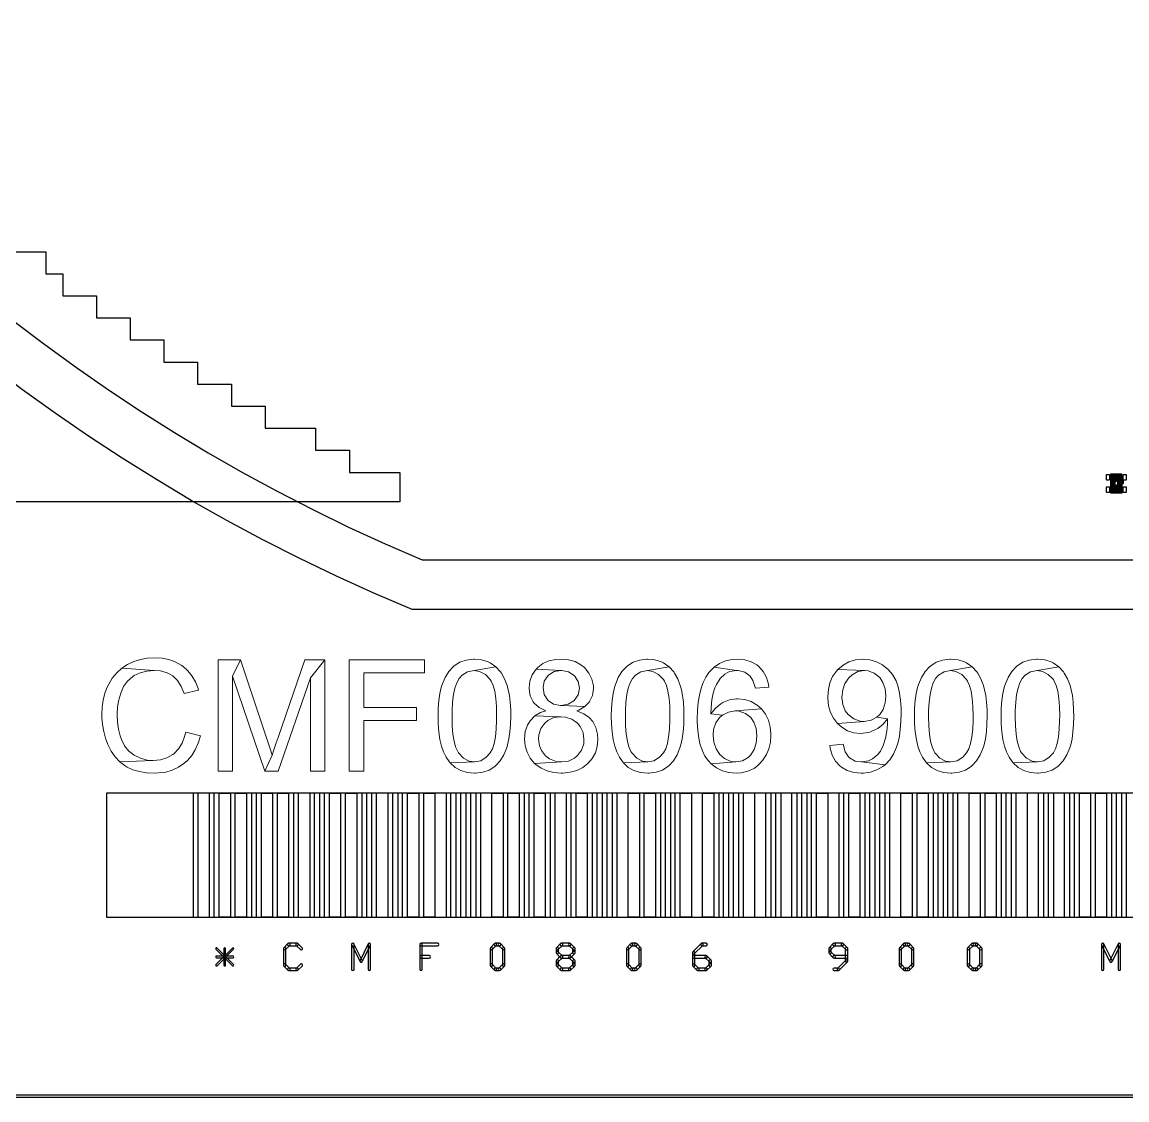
# Model space of a CAD drawing. Header units: millimetres. Extents: x -89 to 89, y -89 to 89.
# Drawn here: x -44.48 to 0.09, y -89.05 to -45.58 of the extents above; entities that cross this region are included whole.
import ezdxf

# ---------------------------------------------------------------- set-up
doc = ezdxf.new("R2010")
doc.units = ezdxf.units.MM
for name, color, linetype in [('A', 4, 'Continuous'), ('AC', 6, 'Continuous'), ('F', 5, 'Continuous'), ('FC', 3, 'Continuous')]:
    doc.layers.add(name, color=color, linetype=linetype)

msp = doc.modelspace()

# ---------------------------------------------------------------- linework, layer by layer
at = {"layer": 'A'}
for points in [[(-0.629, -64.035, 0.414213563), (-0.604, -64.01), (-0.604, -63.86, 0.414213561), (-0.629, -63.835), (-0.731, -63.835, 0.414213563), (-0.756, -63.86), (-0.756, -64.01, 0.414213562), (-0.731, -64.035)], [(-0.051, -64.045, -0.41421357), (-0.041, -64.035), (0.066, -64.035, 0.414213576), (0.076, -64.025), (0.076, -63.845, 0.414213565), (0.066, -63.835), (-0.066, -63.835, 0.414213557), (-0.076, -63.845), (-0.076, -64.01), (-0.076, -64.1675, -0.414213557), (-0.086, -64.1775), (-0.1025, -64.1775, 0.414212016), (-0.1125, -64.1875), (-0.112501, -64.316482), (-0.112501, -64.5385, -0.41421317), (-0.122501, -64.5485), (-0.557499, -64.5485, -0.414213172), (-0.567499, -64.5385), (-0.567499, -64.316481), (-0.5675, -64.0398), (-0.5675, -63.8298, -0.414213558), (-0.5575, -63.8198), (-0.1405, -63.8198, -0.414214228), (-0.1305, -63.8298), (-0.1305, -64.0398), (-0.130501, -64.316432), (-0.130501, -64.5205, -0.41421317), (-0.140501, -64.5305), (-0.539499, -64.5305, -0.414213173), (-0.549499, -64.5205), (-0.549499, -64.316481), (-0.5495, -64.0398), (-0.5495, -63.8478, -0.414213559), (-0.5395, -63.8378), (-0.1585, -63.8378, -0.414214233), (-0.1485, -63.8478), (-0.1485, -64.0398), (-0.148501, -64.316481), (-0.148501, -64.5025, -0.41421318), (-0.158501, -64.5125), (-0.521499, -64.5125, -0.41421317), (-0.531499, -64.5025), (-0.531499, -64.316384), (-0.5315, -64.0398), (-0.5315, -63.8658, -0.414213562), (-0.5215, -63.8558), (-0.1765, -63.8558, -0.414214224), (-0.1665, -63.8658), (-0.1665, -64.0398), (-0.1665, -64.316335), (-0.166501, -64.4845, -0.414213178), (-0.176501, -64.4945), (-0.503499, -64.4945, -0.414213184), (-0.513499, -64.4845), (-0.5135, -64.316334), (-0.5135, -64.0398), (-0.5135, -63.8838, -0.414213555), (-0.5035, -63.8738), (-0.1945, -63.8738, -0.414214232), (-0.1845, -63.8838), (-0.1845, -64.0398), (-0.1845, -64.316282), (-0.184501, -64.4665, -0.414213177), (-0.194501, -64.4765), (-0.485499, -64.4765, -0.414213175), (-0.495499, -64.4665), (-0.4955, -64.31628), (-0.4955, -64.0398), (-0.4955, -63.9018, -0.414213558), (-0.4855, -63.8918), (-0.2125, -63.8918, -0.414214232), (-0.2025, -63.9018), (-0.2025, -64.0398), (-0.2025, -64.316239), (-0.2025, -64.4485, -0.414213168), (-0.2125, -64.4585), (-0.4675, -64.4585, -0.414213175), (-0.4775, -64.4485), (-0.4775, -64.316239), (-0.4775, -64.0398), (-0.4775, -63.9198, -0.414213571), (-0.4675, -63.9098), (-0.2305, -63.9098, -0.41421422), (-0.2205, -63.9198), (-0.2205, -64.0398), (-0.2205, -64.31619), (-0.2205, -64.4305, -0.414213178), (-0.2305, -64.4405), (-0.4495, -64.4405, -0.414213177), (-0.4595, -64.4305), (-0.4595, -64.31619), (-0.4595, -64.0398), (-0.4595, -63.9378, -0.414213565), (-0.4495, -63.9278), (-0.2485, -63.9278, -0.414214225), (-0.2385, -63.9378), (-0.2385, -64.039799), (-0.2385, -64.4125, -0.414213305), (-0.2485, -64.4225), (-0.4315, -64.4225, -0.414213166), (-0.4415, -64.4125), (-0.4415, -64.316142), (-0.4415, -64.0398), (-0.4415, -63.9558, -0.414213554), (-0.4315, -63.9458), (-0.2665, -63.9458, -0.414214237), (-0.2565, -63.9558), (-0.2565, -64.039799), (-0.2565, -64.3945, -0.414213373), (-0.2665, -64.4045), (-0.4135, -64.4045, -0.414213178), (-0.4235, -64.3945), (-0.4235, -64.316093), (-0.4235, -64.0398), (-0.4235, -63.9738, -0.414213567), (-0.4135, -63.9638), (-0.2845, -63.9638, -0.414214229), (-0.2745, -63.9738), (-0.2745, -64.039799), (-0.2745, -64.3765, -0.414213439), (-0.2845, -64.3865), (-0.3955, -64.3865, -0.414213164), (-0.4055, -64.3765), (-0.4055, -64.316045), (-0.4055, -64.0398), (-0.4055, -63.9918, -0.414213556), (-0.3955, -63.9818), (-0.3025, -63.9818, -0.414214242), (-0.2925, -63.9918), (-0.2925, -64.039799), (-0.2925, -64.3585, -0.414213497), (-0.3025, -64.3685), (-0.3775, -64.3685, -0.41421318), (-0.3875, -64.3585), (-0.3875, -64.315996), (-0.3875, -64.0548, -0.414213569), (-0.3825, -64.0498, -0.414213559), (-0.3725, -64.0598), (-0.3725, -64.0848, 0.414213565), (-0.3625, -64.0948), (-0.3275, -64.0948, 0.414213565), (-0.3075, -64.0748), (-0.3075, -64.0398, 0.414213563), (-0.3175, -64.0298), (-0.350502, -64.0298), (-0.3905, -64.0298, 0.414213565), (-0.4005, -64.0398), (-0.4005, -64.316), (-0.4005, -64.3715, 0.41421317), (-0.3905, -64.3815), (-0.2895, -64.3815, 0.414213488), (-0.2795, -64.3715), (-0.2795, -64.039799), (-0.2795, -63.9788, 0.414214241), (-0.2895, -63.9688), (-0.4085, -63.9688, 0.414213555), (-0.4185, -63.9788), (-0.4185, -64.0398), (-0.4185, -64.31608), (-0.4185, -64.3895, 0.414213173), (-0.4085, -64.3995), (-0.2715, -64.3995, 0.414213387), (-0.2615, -64.3895), (-0.2615, -64.039799), (-0.2615, -63.9608, 0.414214232), (-0.2715, -63.9508), (-0.4265, -63.9508, 0.414213566), (-0.4365, -63.9608), (-0.4365, -64.0398), (-0.4365, -64.316128), (-0.4365, -64.4075, 0.414213174), (-0.4265, -64.4175), (-0.2535, -64.4175, 0.414213325), (-0.2435, -64.4075), (-0.2435, -64.039799), (-0.2435, -63.9428, 0.414214233), (-0.2535, -63.9328), (-0.4445, -63.9328, 0.414213559), (-0.4545, -63.9428), (-0.4545, -64.0398), (-0.4545, -64.316177), (-0.4545, -64.4255, 0.414213163), (-0.4445, -64.4355), (-0.2355, -64.4355, 0.414213178), (-0.2255, -64.4255), (-0.2255, -64.316177), (-0.2255, -64.0398), (-0.2255, -63.9248, 0.414214231), (-0.2355, -63.9148), (-0.4625, -63.9148, 0.414213569), (-0.4725, -63.9248), (-0.4725, -64.0398), (-0.4725, -64.316225), (-0.4725, -64.4435, 0.414213161), (-0.4625, -64.4535), (-0.2175, -64.4535, 0.414213174), (-0.2075, -64.4435), (-0.2075, -64.316225), (-0.2075, -64.0398), (-0.2075, -63.9068, 0.414214228), (-0.2175, -63.8968), (-0.4805, -63.8968, 0.414213558), (-0.4905, -63.9068), (-0.4905, -64.0398), (-0.4905, -64.316274), (-0.490499, -64.4615, 0.414213183), (-0.480499, -64.4715), (-0.199501, -64.4715, 0.414213181), (-0.189501, -64.4615), (-0.1895, -64.316274), (-0.1895, -64.0398), (-0.1895, -63.8888, 0.414214234), (-0.1995, -63.8788), (-0.4985, -63.8788, 0.414213558), (-0.5085, -63.8888), (-0.5085, -64.0398), (-0.5085, -64.31632), (-0.508499, -64.4795, 0.414213172), (-0.498499, -64.4895), (-0.181501, -64.4895, 0.414213173), (-0.171501, -64.4795), (-0.1715, -64.316321), (-0.1715, -64.0398), (-0.1715, -63.8708, 0.414214238), (-0.1815, -63.8608), (-0.5165, -63.8608, 0.414213551), (-0.5265, -63.8708), (-0.5265, -64.0398), (-0.5265, -64.31637), (-0.526499, -64.4975, 0.41421317), (-0.516499, -64.5075), (-0.163501, -64.5075, 0.414213178), (-0.153501, -64.4975), (-0.153501, -64.31637), (-0.1535, -64.0398), (-0.1535, -63.8528, 0.414214233), (-0.1635, -63.8428), (-0.5345, -63.8428, 0.41421356), (-0.5445, -63.8528), (-0.5445, -64.0398), (-0.544499, -64.316481), (-0.544499, -64.5155, 0.414213168), (-0.534499, -64.5255), (-0.145501, -64.5255, 0.414213168), (-0.135501, -64.5155), (-0.135501, -64.316481), (-0.1355, -64.0398), (-0.1355, -63.8348, 0.414214223), (-0.1455, -63.8248), (-0.5525, -63.8248, 0.414213555), (-0.5625, -63.8348), (-0.5625, -64.0398), (-0.562499, -64.316468), (-0.562499, -64.5335, 0.414213169), (-0.552499, -64.5435), (-0.127501, -64.5435, 0.414213173), (-0.117501, -64.5335), (-0.117501, -64.316468), (-0.1175, -64.0398), (-0.117499, -63.8168, 0.41421424), (-0.127499, -63.8068), (-0.5705, -63.8068, 0.414213564), (-0.5805, -63.8168), (-0.5805, -64.0398), (-0.580499, -64.5515, 0.414213174), (-0.570499, -64.5615), (-0.109501, -64.5615, 0.414213046), (-0.099501, -64.5515), (-0.0995, -64.2025, -0.414213052), (-0.0895, -64.1925), (-0.087525, -64.1925), (-0.061, -64.1925, 0.41421357), (-0.051, -64.1825)], [(0.076, -63.86, 0.414213562), (0.051, -63.835), (-0.051, -63.835, 0.414213562), (-0.076, -63.86), (-0.076, -64.01, 0.414213562), (-0.051, -64.035), (0.051, -64.035, 0.414213562), (0.076, -64.01)], [(-0.629, -64.535, 0.414213563), (-0.604, -64.51), (-0.604, -64.36, 0.414213562), (-0.629, -64.335), (-0.731, -64.335, 0.414213562), (-0.756, -64.36), (-0.756, -64.51, 0.414213561), (-0.731, -64.535)], [(-0.3275, -64.326, 0.414213562), (-0.3075, -64.306), (-0.3075, -64.281, 0.414213563), (-0.3275, -64.261), (-0.3525, -64.261, 0.41421356), (-0.3725, -64.281), (-0.3725, -64.306, 0.414213565), (-0.3525, -64.326)], [(0.051, -64.335), (-0.051, -64.335, 0.414213563), (-0.076, -64.36), (-0.076, -64.51, 0.414213563), (-0.051, -64.535), (0.051, -64.535, 0.414213562), (0.076, -64.51), (0.076, -64.36, 0.414213562)], [(-0.051, -64.535), (0.051, -64.535, 0.414213562), (0.076, -64.51), (0.076, -64.36, 0.414213562), (0.051, -64.335), (-0.051, -64.335, 0.414213563), (-0.076, -64.36), (-0.076, -64.51, 0.414213564)]]:
    msp.add_lwpolyline(points, format="xyb", close=True, dxfattribs=at)
at = {"layer": 'AC'}
msp.add_lwpolyline([(-44.88, -54.84), (-43.52, -54.84), (-43.52, -55.73), (-42.84, -55.73), (-42.84, -56.62), (-41.48, -56.62), (-41.48, -57.51), (-40.12, -57.51), (-40.12, -58.4), (-38.76, -58.4), (-38.76, -59.29), (-37.4, -59.29), (-37.4, -60.18), (-36.04, -60.18), (-36.04, -61.07), (-34.68, -61.07), (-34.68, -61.96), (-32.64, -61.96), (-32.64, -62.85), (-31.28, -62.85), (-31.28, -63.74), (-29.24, -63.74), (-29.24, -64.93), (-71.02, -64.93)], dxfattribs=at)
at = {"layer": 'F'}
for points in [[(0, 75, -0.820384483), (28.75, -69.270755, -0.820384483), (28.75, -69.270755), (-28.75, -69.270755, -0.820384483), (0, 75), (0, 73, 0.818118267), (-28.348642, -67.270755, 0.818118267), (-28.348642, -67.270755), (28.348642, -67.270755, 0.818118267), (0, 73, 0.818118267), (0, 73)], [(-33.92429, -82.912464, 1), (-33.853604, -82.983199), (-33.686889, -82.8166, 1), (-33.757576, -82.745865)], [(-33.722233, -82.731232, 1), (-33.722233, -82.831232), (-33.388747, -82.831232, 1), (-33.388747, -82.731232)], [(-33.353404, -82.745865, 1), (-33.42409, -82.8166), (-33.257376, -82.983199, 1), (-33.186689, -82.912464)], [(-31.188947, -83.780715, 1), (-31.088947, -83.780715), (-31.088947, -82.781232, 1), (-31.188947, -82.781232)], [(-31.094234, -82.758855, 1), (-31.18366, -82.80361), (-30.850174, -83.469951, 1), (-30.760748, -83.425196)], [(-30.850175, -83.425199, 1), (-30.760747, -83.469948), (-30.427318, -82.803607, 1), (-30.516747, -82.758858)], [(-30.422033, -82.781232, 1), (-30.522033, -82.781232), (-30.522033, -83.780715, 1), (-30.422033, -83.780715)], [(-28.438947, -83.780715, 1), (-28.338947, -83.780715), (-28.338947, -82.781232, 1), (-28.438947, -82.781232)], [(-28.388947, -82.731232, 1), (-28.388947, -82.831232), (-27.722033, -82.831232, 1), (-27.722033, -82.731232)], [(-25.590951, -82.912546, 1), (-25.520268, -82.983284), (-25.353525, -82.81667, 1), (-25.424208, -82.745932)], [(-25.388867, -82.731301, 1), (-25.388867, -82.831301), (-25.222167, -82.831301, 1), (-25.222167, -82.731301)], [(-25.186825, -82.745932, 1), (-25.257508, -82.81667), (-25.090765, -82.983284, 1), (-25.020082, -82.912546)], [(-22.686889, -82.8166, 1), (-22.757576, -82.745865), (-22.92429, -82.912464, 1), (-22.853604, -82.983199)], [(-22.388747, -82.831232, 1), (-22.388747, -82.731232), (-22.722233, -82.731232, 1), (-22.722233, -82.831232)], [(-22.257376, -82.983199, 1), (-22.186689, -82.912464), (-22.353404, -82.745865, 1), (-22.42409, -82.8166)], [(-20.090951, -82.912546, 1), (-20.020268, -82.983284), (-19.853525, -82.81667, 1), (-19.924208, -82.745932)], [(-19.888867, -82.731301, 1), (-19.888867, -82.831301), (-19.722167, -82.831301, 1), (-19.722167, -82.731301)], [(-19.686825, -82.745932, 1), (-19.757508, -82.81667), (-19.590765, -82.983284, 1), (-19.520082, -82.912546)], [(-17.424284, -83.079001, 1), (-17.35361, -83.149748), (-17.020124, -82.816606, 1), (-17.090798, -82.745859)], [(-17.055461, -82.731232, 1), (-17.055461, -82.831232), (-16.888747, -82.831232, 1), (-16.888747, -82.731232)], [(-11.686889, -82.8166, 1), (-11.757576, -82.745865), (-11.92429, -82.912464, 1), (-11.853604, -82.983199)], [(-11.388747, -82.831232, 1), (-11.388747, -82.731232), (-11.722233, -82.731232, 1), (-11.722233, -82.831232)], [(-11.257376, -82.983199, 1), (-11.186689, -82.912464), (-11.353404, -82.745865, 1), (-11.42409, -82.8166)], [(-9.090951, -82.912546, 1), (-9.020268, -82.983284), (-8.853525, -82.81667, 1), (-8.924208, -82.745932)], [(-8.888867, -82.731301, 1), (-8.888867, -82.831301), (-8.722167, -82.831301, 1), (-8.722167, -82.731301)], [(-8.686825, -82.745932, 1), (-8.757508, -82.81667), (-8.590765, -82.983284, 1), (-8.520082, -82.912546)], [(-6.340951, -82.912546, 1), (-6.270268, -82.983284), (-6.103525, -82.81667, 1), (-6.174208, -82.745932)], [(-6.138867, -82.731301, 1), (-6.138867, -82.831301), (-5.972167, -82.831301, 1), (-5.972167, -82.731301)], [(-5.936825, -82.745932, 1), (-6.007508, -82.81667), (-5.840765, -82.983284, 1), (-5.770082, -82.912546)], [(-0.938947, -83.780715, 1), (-0.838947, -83.780715), (-0.838947, -82.781232, 1), (-0.938947, -82.781232)], [(-0.844232, -82.758858, 1), (-0.933661, -82.803607), (-0.600233, -83.469948, 1), (-0.510804, -83.425199)], [(-0.600231, -83.425196, 1), (-0.510805, -83.469951), (-0.17732, -82.80361, 1), (-0.266746, -82.758855)], [(-0.172033, -82.781232, 1), (-0.272033, -82.781232), (-0.272033, -83.780715, 1), (-0.172033, -83.780715)], [(-36.615388, -82.924251, 1), (-36.662506, -82.971413), (-35.995592, -83.637697, 1), (-35.948474, -83.590534)], [(-35.948474, -82.971413, 1), (-35.995592, -82.924251), (-36.662506, -83.590534, 1), (-36.615388, -83.637697)], [(-35.972033, -83.314307, 1), (-35.972033, -83.24764), (-36.638947, -83.24764, 1), (-36.638947, -83.314307)], [(-36.338794, -83.614115, 1), (-36.272128, -83.614115), (-36.272128, -82.947832, 1), (-36.338794, -82.947832)], [(-33.938947, -83.614115, 1), (-33.838947, -83.614115), (-33.838947, -82.947832, 1), (-33.938947, -82.947832)], [(-28.388947, -83.230974, 1), (-28.388947, -83.330974), (-28.055461, -83.330974, 1), (-28.055461, -83.230974)], [(-25.605609, -83.614198, 1), (-25.505609, -83.614198), (-25.505609, -82.947915, 1), (-25.605609, -82.947915)], [(-25.005424, -82.947915, 1), (-25.105424, -82.947915), (-25.105424, -83.614198, 1), (-25.005424, -83.614198)], [(-22.838947, -82.947832, 1), (-22.938947, -82.947832), (-22.938947, -83.114374, 1), (-22.838947, -83.114374)], [(-22.853604, -83.079007, 1), (-22.92429, -83.149742), (-22.757576, -83.316341, 1), (-22.686889, -83.245606)], [(-22.92429, -83.412206, 1), (-22.853604, -83.482941), (-22.686889, -83.316341, 1), (-22.757576, -83.245606)], [(-22.722233, -83.230974, 1), (-22.722233, -83.330974), (-22.388747, -83.330974, 1), (-22.388747, -83.230974)], [(-22.42409, -83.245606, 1), (-22.353404, -83.316341), (-22.186689, -83.149742, 1), (-22.257376, -83.079007)], [(-22.353404, -83.245606, 1), (-22.42409, -83.316341), (-22.257376, -83.482941, 1), (-22.186689, -83.412206)], [(-22.272033, -83.114374, 1), (-22.172033, -83.114374), (-22.172033, -82.947832, 1), (-22.272033, -82.947832)], [(-20.105609, -83.614198, 1), (-20.005609, -83.614198), (-20.005609, -82.947915, 1), (-20.105609, -82.947915)], [(-19.505424, -82.947915, 1), (-19.605424, -82.947915), (-19.605424, -83.614198, 1), (-19.505424, -83.614198)], [(-17.438947, -83.614115, 1), (-17.338947, -83.614115), (-17.338947, -83.114374, 1), (-17.438947, -83.114374)], [(-17.388947, -83.230974, 1), (-17.388947, -83.330974), (-16.888747, -83.330974, 1), (-16.888747, -83.230974)], [(-16.853404, -83.245606, 1), (-16.92409, -83.316341), (-16.757376, -83.482941, 1), (-16.686689, -83.412206)], [(-11.838947, -82.947832, 1), (-11.938947, -82.947832), (-11.938947, -83.114374, 1), (-11.838947, -83.114374)], [(-11.853604, -83.079007, 1), (-11.92429, -83.149742), (-11.757576, -83.316341, 1), (-11.686889, -83.245606)], [(-11.722233, -83.230974, 1), (-11.722233, -83.330974), (-11.222033, -83.330974, 1), (-11.222033, -83.230974)], [(-11.272033, -83.447573, 1), (-11.172033, -83.447573), (-11.172033, -82.947832, 1), (-11.272033, -82.947832)], [(-9.105609, -83.614198, 1), (-9.005609, -83.614198), (-9.005609, -82.947915, 1), (-9.105609, -82.947915)], [(-8.505424, -82.947915, 1), (-8.605424, -82.947915), (-8.605424, -83.614198, 1), (-8.505424, -83.614198)], [(-6.355609, -83.614198, 1), (-6.255609, -83.614198), (-6.255609, -82.947915, 1), (-6.355609, -82.947915)], [(-5.755424, -82.947915, 1), (-5.855424, -82.947915), (-5.855424, -83.614198, 1), (-5.755424, -83.614198)], [(-33.757576, -83.816083, 1), (-33.686889, -83.745348), (-33.853604, -83.578748, 1), (-33.92429, -83.649483)], [(-33.388747, -83.830715, 1), (-33.388747, -83.730715), (-33.722233, -83.730715, 1), (-33.722233, -83.830715)], [(-33.186689, -83.649483, 1), (-33.257376, -83.578748), (-33.42409, -83.745348, 1), (-33.353404, -83.816083)], [(-25.424208, -83.816181, 1), (-25.353525, -83.745443), (-25.520268, -83.578829, 1), (-25.590951, -83.649567)], [(-25.222167, -83.830812, 1), (-25.222167, -83.730812), (-25.388867, -83.730812, 1), (-25.388867, -83.830812)], [(-25.020082, -83.649567, 1), (-25.090765, -83.578829), (-25.257508, -83.745443, 1), (-25.186825, -83.816181)], [(-22.938947, -83.614115, 1), (-22.838947, -83.614115), (-22.838947, -83.447573, 1), (-22.938947, -83.447573)], [(-22.757576, -83.816083, 1), (-22.686889, -83.745348), (-22.853604, -83.578748, 1), (-22.92429, -83.649483)], [(-22.388747, -83.830715, 1), (-22.388747, -83.730715), (-22.722233, -83.730715, 1), (-22.722233, -83.830715)], [(-22.186689, -83.649483, 1), (-22.257376, -83.578748), (-22.42409, -83.745348, 1), (-22.353404, -83.816083)], [(-22.172033, -83.447573, 1), (-22.272033, -83.447573), (-22.272033, -83.614115, 1), (-22.172033, -83.614115)], [(-19.924208, -83.816181, 1), (-19.853525, -83.745443), (-20.020268, -83.578829, 1), (-20.090951, -83.649567)], [(-19.722167, -83.830812, 1), (-19.722167, -83.730812), (-19.888867, -83.730812, 1), (-19.888867, -83.830812)], [(-19.520082, -83.649567, 1), (-19.590765, -83.578829), (-19.757508, -83.745443, 1), (-19.686825, -83.816181)], [(-17.257576, -83.816083, 1), (-17.186889, -83.745348), (-17.353604, -83.578748, 1), (-17.42429, -83.649483)], [(-16.888747, -83.830715, 1), (-16.888747, -83.730715), (-17.222233, -83.730715, 1), (-17.222233, -83.830715)], [(-16.686689, -83.649483, 1), (-16.757376, -83.578748), (-16.92409, -83.745348, 1), (-16.853404, -83.816083)], [(-16.672033, -83.447573, 1), (-16.772033, -83.447573), (-16.772033, -83.614115, 1), (-16.672033, -83.614115)], [(-11.722233, -83.730715, 1), (-11.722233, -83.830715), (-11.555461, -83.830715, 1), (-11.555461, -83.730715)], [(-11.590801, -83.745345, 1), (-11.520121, -83.816086), (-11.186692, -83.482944, 1), (-11.257373, -83.412203)], [(-8.924208, -83.816181, 1), (-8.853525, -83.745443), (-9.020268, -83.578829, 1), (-9.090951, -83.649567)], [(-8.722167, -83.830812, 1), (-8.722167, -83.730812), (-8.888867, -83.730812, 1), (-8.888867, -83.830812)], [(-8.520082, -83.649567, 1), (-8.590765, -83.578829), (-8.757508, -83.745443, 1), (-8.686825, -83.816181)], [(-6.174208, -83.816181, 1), (-6.103525, -83.745443), (-6.270268, -83.578829, 1), (-6.340951, -83.649567)], [(-5.972167, -83.830812, 1), (-5.972167, -83.730812), (-6.138867, -83.730812, 1), (-6.138867, -83.830812)], [(-5.770082, -83.649567, 1), (-5.840765, -83.578829), (-6.007508, -83.745443, 1), (-5.936825, -83.816181)]]:
    msp.add_lwpolyline(points, format="xyb", close=True, dxfattribs=at)
at = {"layer": 'F', "lineweight": 0}
for points in [[(-39.134776, -71.217096), (-39.144924, -71.217096), (-39.432441, -71.234008), (-39.709811, -71.284747), (-39.97365, -71.369311), (-40.223959, -71.4877), (-40.457355, -71.639915), (-39.148307, -71.727861), (-38.894615, -71.744774), (-38.627393, -71.822573), (-38.400762, -71.95111), (-38.387232, -71.961257), (-38.207957, -72.140533), (-38.062507, -72.373929), (-37.9475, -72.664829), (-37.358936, -72.529526), (-37.379231, -72.461875), (-37.487473, -72.191271), (-37.62954, -71.947727), (-37.798668, -71.738009), (-38.001621, -71.562116), (-38.069272, -71.511378), (-38.302668, -71.382841), (-38.55636, -71.291512), (-38.833729, -71.234008)], [(-35.671042, -71.294894), (-36.567418, -71.294894), (-36.567418, -75.79369), (-35.995767, -75.79369), (-35.995767, -71.96464)], [(-35.671042, -71.294894), (-35.995767, -71.96464), (-34.693484, -75.79369), (-34.392437, -75.147623), (-34.422879, -75.056294), (-34.500678, -74.805985), (-34.60892, -74.48126)], [(-32.274958, -71.294894), (-33.076623, -71.294894), (-34.155658, -74.427139), (-34.230074, -74.650387), (-34.324785, -74.931139), (-34.392437, -75.147623), (-34.693484, -75.79369), (-34.155658, -75.79369), (-32.849992, -72.028908)], [(-32.274958, -71.294894), (-32.849992, -72.028908), (-32.849992, -75.79369), (-32.274958, -75.79369)], [(-28.249719, -71.294894), (-31.28387, -71.294894), (-31.28387, -75.79369), (-30.691923, -75.79369), (-30.691923, -73.750628), (-28.577827, -73.750628), (-28.577827, -73.219567), (-30.691923, -73.219567), (-30.691923, -71.825955), (-28.249719, -71.825955)], [(-26.2371, -71.274599), (-26.274308, -71.274599), (-26.56859, -71.308425), (-26.825665, -71.396371), (-27.048913, -71.538438), (-27.092886, -71.579029), (-27.272162, -71.771834), (-27.420994, -72.008613), (-27.536001, -72.289365), (-27.576591, -72.421285), (-27.630712, -72.664829), (-27.671303, -72.938815), (-27.694981, -73.243245), (-27.701746, -73.574735), (-27.694981, -73.879165), (-27.66792, -74.210655), (-27.623947, -74.50832), (-27.563061, -74.778924), (-27.478497, -75.015703), (-27.377021, -75.225421), (-27.258631, -75.404697), (-27.214658, -75.455435), (-26.2371, -75.418227), (-26.443436, -75.387784), (-26.67345, -75.266012), (-26.87302, -75.049529), (-26.910228, -74.992025), (-26.99141, -74.809367), (-27.052296, -74.575971), (-27.099651, -74.295219), (-27.126712, -73.960346), (-27.133477, -73.574735), (-27.130094, -73.351487), (-27.113182, -73.003084), (-27.072591, -72.698654), (-27.01847, -72.438197), (-26.940671, -72.225097), (-26.849342, -72.055969), (-26.734336, -71.920667), (-26.511087, -71.7786), (-26.240483, -71.731244), (-25.374549, -71.579029), (-25.60118, -71.420049), (-25.682361, -71.382841), (-25.942818, -71.301659)], [(-22.73954, -71.274599), (-22.949258, -71.288129), (-23.226628, -71.345633), (-23.470172, -71.453874), (-23.67989, -71.609472), (-23.747541, -71.680505), (-22.736157, -71.731244), (-22.709097, -71.731244), (-22.43511, -71.785365), (-22.211862, -71.934197), (-22.201714, -71.944345), (-22.052882, -72.174358), (-22.002143, -72.448345), (-22.049499, -72.712184), (-22.205097, -72.938815), (-22.222009, -72.955728), (-22.44864, -73.094413), (-22.729392, -73.141769), (-21.778895, -73.182359), (-21.596237, -72.996319), (-21.589472, -72.982789), (-21.471082, -72.735862), (-21.433874, -72.451728), (-21.437257, -72.343486), (-21.49476, -72.076264), (-21.61315, -71.83272), (-21.792425, -71.616237), (-21.941257, -71.497848), (-22.174654, -71.372693), (-22.441875, -71.298277)], [(-19.245362, -71.274599), (-19.285953, -71.274599), (-19.580235, -71.308425), (-19.837309, -71.396371), (-20.060558, -71.538438), (-20.104531, -71.579029), (-20.283806, -71.771834), (-20.432639, -72.008613), (-20.547645, -72.289365), (-20.588236, -72.421285), (-20.642357, -72.664829), (-20.682947, -72.938815), (-20.706625, -73.243245), (-20.71339, -73.574735), (-20.706625, -73.879165), (-20.679565, -74.210655), (-20.635592, -74.50832), (-20.571323, -74.778924), (-20.490142, -75.015703), (-20.388665, -75.225421), (-20.266893, -75.404697), (-20.226303, -75.455435), (-19.245362, -75.418227), (-19.455081, -75.387784), (-19.685094, -75.266012), (-19.884665, -75.049529), (-19.921873, -74.992025), (-20.003054, -74.809367), (-20.06394, -74.575971), (-20.111296, -74.295219), (-20.138356, -73.960346), (-20.145121, -73.574735), (-20.141739, -73.351487), (-20.121444, -73.003084), (-20.084236, -72.698654), (-20.026732, -72.438197), (-19.952316, -72.225097), (-19.860987, -72.055969), (-19.742598, -71.920667), (-19.519349, -71.7786), (-19.252127, -71.731244), (-18.382811, -71.579029), (-18.612825, -71.420049), (-18.690624, -71.382841), (-18.954463, -71.301659)], [(-15.629413, -71.274599), (-15.832366, -71.284747), (-16.10297, -71.34225), (-16.349897, -71.443727), (-16.569763, -71.595942), (-15.663238, -71.731244), (-15.595587, -71.731244), (-15.331748, -71.802277), (-15.111882, -71.96464), (-15.000258, -72.140533), (-14.902164, -72.438197), (-14.35419, -72.397607), (-14.371103, -72.2826), (-14.452284, -72.008613), (-14.580821, -71.768452), (-14.756714, -71.572264), (-14.837895, -71.507995), (-15.067909, -71.379458), (-15.331748, -71.301659)], [(-10.56573, -71.274599), (-10.582643, -71.274599), (-10.866777, -71.305042), (-11.127234, -71.382841), (-11.364013, -71.511378), (-11.573731, -71.694036), (-10.498079, -71.731244), (-10.356012, -71.744774), (-10.105703, -71.83272), (-9.885837, -72.011996), (-9.753917, -72.208184), (-9.662588, -72.465258), (-9.635528, -72.766305), (-9.659206, -73.040292), (-9.740387, -73.300749), (-9.879072, -73.510467), (-9.997461, -73.615326), (-9.574642, -73.676212), (-9.571259, -73.787836), (-9.571259, -73.902843), (-9.59832, -74.183595), (-9.652441, -74.460964), (-9.747152, -74.758629), (-9.858777, -74.988643), (-9.956871, -75.120562), (-10.173354, -75.299838), (-10.335717, -75.374254), (-10.619851, -75.418227), (-9.669354, -75.529851), (-9.483313, -75.333663), (-9.331098, -75.100267), (-9.209326, -74.82628), (-9.145058, -74.623327), (-9.090937, -74.373018), (-9.053729, -74.095649), (-9.030051, -73.787836), (-9.019903, -73.452963), (-9.023286, -73.253393), (-9.043581, -72.93205), (-9.080789, -72.644533), (-9.13491, -72.394224), (-9.209326, -72.184506), (-9.226239, -72.143915), (-9.368306, -71.893606), (-9.547582, -71.683888), (-9.760682, -71.511378), (-9.767448, -71.507995), (-10.017757, -71.379458), (-10.281596, -71.301659)], [(-7.017432, -71.274599), (-7.058022, -71.274599), (-7.348922, -71.308425), (-7.605996, -71.396371), (-7.829244, -71.538438), (-7.8766, -71.579029), (-8.055876, -71.771834), (-8.201325, -72.008613), (-8.319715, -72.289365), (-8.360305, -72.421285), (-8.414426, -72.664829), (-8.451634, -72.938815), (-8.475312, -73.243245), (-8.48546, -73.574735), (-8.478695, -73.879165), (-8.451634, -74.210655), (-8.407661, -74.50832), (-8.343393, -74.778924), (-8.262211, -75.015703), (-8.160735, -75.225421), (-8.038963, -75.404697), (-7.998372, -75.455435), (-7.017432, -75.418227), (-7.22715, -75.387784), (-7.457164, -75.266012), (-7.656734, -75.049529), (-7.693942, -74.992025), (-7.775124, -74.809367), (-7.83601, -74.575971), (-7.879983, -74.295219), (-7.907043, -73.960346), (-7.917191, -73.574735), (-7.913808, -73.351487), (-7.893513, -73.003084), (-7.856305, -72.698654), (-7.798801, -72.438197), (-7.724385, -72.225097), (-7.633056, -72.055969), (-7.514667, -71.920667), (-7.291418, -71.7786), (-7.024197, -71.731244), (-6.154881, -71.579029), (-6.381512, -71.420049), (-6.462693, -71.382841), (-6.723149, -71.301659)], [(-3.523254, -71.274599), (-3.563845, -71.274599), (-3.854744, -71.308425), (-4.111818, -71.396371), (-4.335067, -71.538438), (-4.382423, -71.579029), (-4.561698, -71.771834), (-4.707148, -72.008613), (-4.825537, -72.289365), (-4.862745, -72.421285), (-4.920249, -72.664829), (-4.957457, -72.938815), (-4.981134, -73.243245), (-4.991282, -73.574735), (-4.984517, -73.879165), (-4.957457, -74.210655), (-4.913483, -74.50832), (-4.849215, -74.778924), (-4.768034, -75.015703), (-4.666557, -75.225421), (-4.544785, -75.404697), (-4.504194, -75.455435), (-3.523254, -75.418227), (-3.732972, -75.387784), (-3.962986, -75.266012), (-4.162557, -75.049529), (-4.199765, -74.992025), (-4.277563, -74.809367), (-4.341832, -74.575971), (-4.385805, -74.295219), (-4.412866, -73.960346), (-4.423013, -73.574735), (-4.419631, -73.351487), (-4.399335, -73.003084), (-4.362127, -72.698654), (-4.304624, -72.438197), (-4.230208, -72.225097), (-4.135496, -72.055969), (-4.020489, -71.920667), (-3.797241, -71.7786), (-3.530019, -71.731244), (-2.660703, -71.579029), (-2.887334, -71.420049), (-2.968515, -71.382841), (-3.228972, -71.301659)], [(-40.457355, -71.639915), (-40.663691, -71.822573), (-40.842966, -72.035674), (-40.988416, -72.2826), (-41.045919, -72.400989), (-41.140631, -72.651298), (-41.204899, -72.921903), (-41.24549, -73.206037), (-41.25902, -73.510467), (-41.25902, -73.622091), (-41.235342, -73.909608), (-41.187986, -74.186978), (-41.116953, -74.457582), (-41.018859, -74.718038), (-40.890322, -74.981878), (-40.727959, -75.211891), (-40.541919, -75.408079), (-39.195662, -75.360724), (-39.435824, -75.343811), (-39.703045, -75.272777), (-39.960119, -75.151005), (-39.960119, -75.147623), (-40.17322, -74.98526), (-40.345731, -74.768777), (-40.47765, -74.50832), (-40.528388, -74.359488), (-40.592657, -74.099031), (-40.633248, -73.814897), (-40.646778, -73.507084), (-40.646778, -73.476641), (-40.626482, -73.192507), (-40.582509, -72.915137), (-40.504711, -72.641151), (-40.504711, -72.641151), (-40.386321, -72.380694), (-40.223959, -72.160828), (-40.01424, -71.974788), (-39.956737, -71.93758), (-39.719958, -71.81919), (-39.449354, -71.751539), (-39.148307, -71.727861)], [(-25.374549, -71.579029), (-26.240483, -71.731244), (-26.027382, -71.765069), (-25.793986, -71.886841), (-25.594415, -72.09656), (-25.557207, -72.157445), (-25.479408, -72.340103), (-25.41514, -72.570117), (-25.371167, -72.854251), (-25.344106, -73.189124), (-25.337341, -73.574735), (-25.337341, -73.733715), (-25.354254, -74.095649), (-25.388079, -74.410226), (-25.438818, -74.674065), (-25.506469, -74.887166), (-25.594415, -75.049529), (-25.756778, -75.232187), (-25.980026, -75.370871), (-26.2371, -75.418227), (-27.214658, -75.455435), (-27.015087, -75.638093), (-26.788456, -75.76663), (-26.528, -75.844429), (-26.2371, -75.871489), (-26.189744, -75.871489), (-25.895462, -75.837664), (-25.638388, -75.746335), (-25.41514, -75.604267), (-25.371167, -75.567059), (-25.195274, -75.370871), (-25.046441, -75.134093), (-24.931435, -74.853341), (-24.894226, -74.728186), (-24.840106, -74.484642), (-24.799515, -74.210655), (-24.775837, -73.906226), (-24.769072, -73.574735), (-24.772455, -73.310896), (-24.79275, -73.006466), (-24.823193, -72.739245), (-24.870549, -72.509231), (-24.917904, -72.340103), (-25.022764, -72.072882), (-25.147918, -71.839485), (-25.185126, -71.788747)], [(-23.747541, -71.680505), (-23.906521, -71.903754), (-24.001232, -72.157445), (-24.031675, -72.434815), (-24.031675, -72.472023), (-23.987702, -72.752775), (-23.86593, -72.996319), (-23.82534, -73.047057), (-23.625769, -73.22295), (-23.358547, -73.354869), (-23.564883, -73.425903), (-23.801662, -73.564588), (-22.742923, -73.595031), (-22.556882, -73.608561), (-22.299808, -73.693125), (-22.079942, -73.855487), (-21.964935, -73.987407), (-21.853311, -74.230951), (-21.816103, -74.515085), (-21.826251, -74.684213), (-21.910814, -74.94467), (-22.073177, -75.161153), (-22.198331, -75.266012), (-22.441875, -75.381019), (-22.72601, -75.418227), (-23.805044, -75.47573), (-23.761071, -75.519704), (-23.544588, -75.671919), (-23.304426, -75.783543), (-23.03044, -75.851194), (-22.732775, -75.871489), (-22.661741, -75.871489), (-22.367459, -75.837664), (-22.10362, -75.763247), (-21.866841, -75.641476), (-21.657123, -75.479113), (-21.491378, -75.286307), (-21.356076, -75.049529), (-21.278277, -74.792455), (-21.251216, -74.50832), (-21.264747, -74.295219), (-21.33578, -74.027998), (-21.464317, -73.791219), (-21.603002, -73.632239), (-21.826251, -73.473259), (-22.096855, -73.354869), (-22.029204, -73.327809), (-21.778895, -73.182359), (-22.729392, -73.141769), (-22.763218, -73.141769), (-23.040587, -73.084265), (-23.263836, -72.938815), (-23.277366, -72.925285), (-23.419433, -72.698654), (-23.466789, -72.417902), (-23.419433, -72.160828), (-23.260453, -71.930814), (-23.24354, -71.917284), (-23.013527, -71.775217), (-22.736157, -71.731244)], [(-18.382811, -71.579029), (-19.252127, -71.731244), (-19.035644, -71.765069), (-18.80563, -71.886841), (-18.60606, -72.09656), (-18.568852, -72.157445), (-18.48767, -72.340103), (-18.426784, -72.570117), (-18.382811, -72.854251), (-18.355751, -73.189124), (-18.348986, -73.574735), (-18.348986, -73.733715), (-18.365898, -74.095649), (-18.399724, -74.410226), (-18.450462, -74.674065), (-18.518113, -74.887166), (-18.60606, -75.049529), (-18.76504, -75.232187), (-18.991671, -75.370871), (-19.245362, -75.418227), (-20.226303, -75.455435), (-20.026732, -75.638093), (-19.800101, -75.76663), (-19.539644, -75.844429), (-19.245362, -75.871489), (-19.198007, -75.871489), (-18.907107, -75.837664), (-18.650033, -75.746335), (-18.426784, -75.604267), (-18.382811, -75.567059), (-18.206918, -75.370871), (-18.058086, -75.134093), (-17.943079, -74.853341), (-17.905871, -74.728186), (-17.85175, -74.484642), (-17.81116, -74.210655), (-17.787482, -73.906226), (-17.780717, -73.574735), (-17.784099, -73.310896), (-17.801012, -73.006466), (-17.834837, -72.739245), (-17.882193, -72.509231), (-17.929549, -72.340103), (-18.034408, -72.072882), (-18.159563, -71.839485), (-18.196771, -71.788747)], [(-16.569763, -71.595942), (-16.762568, -71.79213), (-16.779481, -71.812425), (-16.901253, -71.998465), (-17.006112, -72.208184), (-17.090676, -72.448345), (-17.158327, -72.718949), (-17.205683, -73.013232), (-17.232743, -73.337957), (-17.242891, -73.689742), (-17.242891, -73.804749), (-17.225978, -74.146387), (-17.185387, -74.457582), (-17.124501, -74.731569), (-17.039937, -74.975112), (-16.935078, -75.184831), (-16.806541, -75.360724), (-16.684769, -75.492643), (-15.690299, -75.418227), (-15.889869, -75.394549), (-16.146943, -75.279542), (-16.329601, -75.123945), (-16.485199, -74.883784), (-16.576528, -74.616562), (-16.606971, -74.33581), (-16.586675, -74.105796), (-16.502111, -73.84534), (-16.346514, -73.628856), (-16.228125, -73.52738), (-16.694917, -73.473259), (-16.684769, -73.219567), (-16.657709, -72.911755), (-16.606971, -72.651298), (-16.53932, -72.431432), (-16.475051, -72.29613), (-16.319454, -72.059351), (-16.126648, -71.876694), (-15.940608, -71.775217), (-15.663238, -71.731244)], [(-11.573731, -71.694036), (-11.634617, -71.761687), (-11.786832, -71.974788), (-11.891691, -72.221714), (-11.95596, -72.492318), (-11.979638, -72.796748), (-11.976255, -72.857634), (-11.945812, -73.151916), (-11.871396, -73.419138), (-11.753006, -73.655917), (-11.590644, -73.862252), (-10.511609, -73.781071), (-10.677354, -73.767541), (-10.931046, -73.679595), (-11.150912, -73.510467), (-11.272684, -73.351487), (-11.377543, -73.10456), (-11.411369, -72.813661), (-11.411369, -72.800131), (-11.377543, -72.505848), (-11.289597, -72.252157), (-11.137382, -72.032291), (-10.998697, -71.903754), (-10.761918, -71.775217), (-10.498079, -71.731244)], [(-6.154881, -71.579029), (-7.024197, -71.731244), (-6.807713, -71.765069), (-6.5777, -71.886841), (-6.378129, -72.09656), (-6.340921, -72.157445), (-6.25974, -72.340103), (-6.198854, -72.570117), (-6.154881, -72.854251), (-6.12782, -73.189124), (-6.117672, -73.574735), (-6.121055, -73.733715), (-6.134585, -74.095649), (-6.168411, -74.410226), (-6.222532, -74.674065), (-6.290183, -74.887166), (-6.378129, -75.049529), (-6.537109, -75.232187), (-6.76374, -75.370871), (-7.017432, -75.418227), (-7.998372, -75.455435), (-7.798801, -75.638093), (-7.568788, -75.76663), (-7.308331, -75.844429), (-7.017432, -75.871489), (-6.970076, -75.871489), (-6.679176, -75.837664), (-6.422102, -75.746335), (-6.198854, -75.604267), (-6.154881, -75.567059), (-5.975605, -75.370871), (-5.830155, -75.134093), (-5.715149, -74.853341), (-5.67794, -74.728186), (-5.620437, -74.484642), (-5.583229, -74.210655), (-5.559551, -73.906226), (-5.552786, -73.574735), (-5.556169, -73.310896), (-5.573081, -73.006466), (-5.606907, -72.739245), (-5.654263, -72.509231), (-5.701618, -72.340103), (-5.806478, -72.072882), (-5.931632, -71.839485), (-5.965458, -71.788747)], [(-2.660703, -71.579029), (-3.530019, -71.731244), (-3.313536, -71.765069), (-3.083522, -71.886841), (-2.880569, -72.09656), (-2.843361, -72.157445), (-2.765562, -72.340103), (-2.704676, -72.570117), (-2.660703, -72.854251), (-2.633642, -73.189124), (-2.623495, -73.574735), (-2.626877, -73.733715), (-2.640408, -74.095649), (-2.674233, -74.410226), (-2.724971, -74.674065), (-2.796005, -74.887166), (-2.880569, -75.049529), (-3.042931, -75.232187), (-3.269562, -75.370871), (-3.523254, -75.418227), (-4.504194, -75.455435), (-4.304624, -75.638093), (-4.07461, -75.76663), (-3.814154, -75.844429), (-3.523254, -75.871489), (-3.475898, -75.871489), (-3.184999, -75.837664), (-2.927925, -75.746335), (-2.704676, -75.604267), (-2.660703, -75.567059), (-2.481427, -75.370871), (-2.335978, -75.134093), (-2.220971, -74.853341), (-2.18038, -74.728186), (-2.126259, -74.484642), (-2.089051, -74.210655), (-2.065373, -73.906226), (-2.058608, -73.574735), (-2.061991, -73.310896), (-2.078904, -73.006466), (-2.112729, -72.739245), (-2.156702, -72.509231), (-2.207441, -72.340103), (-2.308917, -72.072882), (-2.437454, -71.839485), (-2.47128, -71.788747)], [(-15.602352, -72.874547), (-15.666621, -72.877929), (-15.940608, -72.91852), (-16.207829, -73.023379), (-16.299158, -73.074117), (-16.512259, -73.246628), (-16.694917, -73.473259), (-16.228125, -73.52738), (-15.987963, -73.405608), (-15.713976, -73.361635), (-14.65862, -73.280453), (-14.834513, -73.124856), (-15.067909, -72.986171), (-15.324983, -72.901607)], [(-14.65862, -73.280453), (-15.713976, -73.361635), (-15.558379, -73.375165), (-15.301305, -73.459729), (-15.088204, -73.628856), (-14.959667, -73.811514), (-14.868338, -74.065206), (-14.837895, -74.366253), (-14.864956, -74.660535), (-14.949519, -74.920992), (-15.088204, -75.134093), (-15.193063, -75.235569), (-15.426459, -75.370871), (-15.690299, -75.418227), (-16.684769, -75.492643), (-16.468286, -75.658388), (-16.231507, -75.776778), (-15.967668, -75.847811), (-15.680151, -75.871489), (-15.477198, -75.857959), (-15.206593, -75.79369), (-14.956285, -75.678684), (-14.800687, -75.563677), (-14.607882, -75.364106), (-14.455667, -75.120562), (-14.360955, -74.890549), (-14.296687, -74.619944), (-14.273009, -74.332427), (-14.273009, -74.288454), (-14.303452, -73.997555), (-14.377868, -73.730333), (-14.496257, -73.490172)], [(-23.801662, -73.564588), (-23.991085, -73.757393), (-24.099326, -73.940051), (-24.18389, -74.197125), (-24.214333, -74.49479), (-24.190655, -74.765394), (-24.112857, -75.029233), (-23.987702, -75.266012), (-23.805044, -75.47573), (-22.72601, -75.418227), (-22.939111, -75.394549), (-23.20295, -75.293073), (-23.368695, -75.174683), (-23.531057, -74.954817), (-23.605474, -74.772159), (-23.646064, -74.49479), (-23.632534, -74.329045), (-23.551353, -74.071971), (-23.38899, -73.852105), (-23.267218, -73.750628), (-23.027057, -73.632239), (-22.742923, -73.595031)], [(-9.997461, -73.615326), (-10.23424, -73.74048), (-10.511609, -73.781071), (-11.590644, -73.862252), (-11.418134, -74.021232), (-11.184737, -74.159917), (-10.927663, -74.241098), (-10.646911, -74.268159), (-10.555583, -74.264776), (-10.281596, -74.214038), (-10.024522, -74.102414), (-9.967018, -74.068588), (-9.747152, -73.892695), (-9.574642, -73.676212)], [(-37.879849, -74.217421), (-37.923822, -74.389931), (-38.028681, -74.660535), (-38.170749, -74.890549), (-38.346641, -75.073207), (-38.407527, -75.120562), (-38.640924, -75.255864), (-38.904763, -75.333663), (-39.195662, -75.360724), (-40.541919, -75.408079), (-40.325435, -75.573824), (-40.240871, -75.624563), (-40.010858, -75.732804), (-39.750401, -75.810603), (-39.462884, -75.857959), (-39.144924, -75.871489), (-38.972414, -75.864724), (-38.688279, -75.827516), (-38.42444, -75.749717), (-38.177514, -75.63471), (-37.954265, -75.485878), (-37.808815, -75.353958), (-37.639688, -75.154388), (-37.494238, -74.924374), (-37.375849, -74.660535), (-37.28452, -74.366253)], [(-11.364013, -74.704508), (-11.895074, -74.755247), (-11.878161, -74.866871), (-11.79698, -75.14424), (-11.668443, -75.381019), (-11.49255, -75.577207), (-11.421516, -75.63471), (-11.194885, -75.76663), (-10.931046, -75.844429), (-10.633381, -75.871489), (-10.542052, -75.868107), (-10.2613, -75.830899), (-10.000844, -75.742952), (-9.764065, -75.604267), (-9.669354, -75.529851), (-10.619851, -75.418227), (-10.876925, -75.381019), (-11.106939, -75.249099), (-11.140764, -75.218656), (-11.279449, -75.005555)]]:
    msp.add_lwpolyline(points, close=True, dxfattribs=at)
at = {"layer": 'F'}
msp.add_lwpolyline([(-41.080597, -81.681305), (34.469403, -81.681305), (34.469403, -76.681305), (-41.080597, -76.681305)], close=True, dxfattribs=at)
msp.add_lwpolyline([(68.4, -88.95), (-68.4, -88.95), (-68.4, -88.851), (-68.8, -88.851), (-68.8, -89.05), (-69, -89.05), (-69, -88.851), (-69.4, -88.851), (-69.4, -88.95), (-88.95, -88.95), (-88.95, -88.45), (-88.85, -88.45), (-88.85, -88.85), (-69, -88.85), (-69, -88.75), (-68.8, -88.75), (-68.8, -88.85), (68.8, -88.85)], dxfattribs=at)
at = {"layer": 'FC'}
for points in [[(-37.580597, -81.681305), (-37.380597, -81.681305), (-37.380597, -76.681305), (-37.580597, -76.681305)], [(-36.930597, -81.681305), (-36.730597, -81.681305), (-36.730597, -76.681305), (-36.930597, -76.681305)], [(-36.080597, -81.681305), (-36.530597, -81.681305), (-36.530597, -76.681305), (-36.080597, -76.681305)], [(-35.430597, -81.681305), (-35.880597, -81.681305), (-35.880597, -76.681305), (-35.430597, -76.681305)], [(-35.230597, -81.681305), (-35.030597, -81.681305), (-35.030597, -76.681305), (-35.230597, -76.681305)], [(-34.380597, -81.681305), (-34.830597, -81.681305), (-34.830597, -76.681305), (-34.380597, -76.681305)], [(-33.730597, -81.681305), (-34.180597, -81.681305), (-34.180597, -76.681305), (-33.730597, -76.681305)], [(-33.530597, -81.681305), (-33.330597, -81.681305), (-33.330597, -76.681305), (-33.530597, -76.681305)], [(-32.880597, -81.681305), (-32.680597, -81.681305), (-32.680597, -76.681305), (-32.880597, -76.681305)], [(-32.480597, -81.681305), (-32.280597, -81.681305), (-32.280597, -76.681305), (-32.480597, -76.681305)], [(-31.630597, -81.681305), (-32.080597, -81.681305), (-32.080597, -76.681305), (-31.630597, -76.681305)], [(-30.980597, -81.681305), (-31.430597, -81.681305), (-31.430597, -76.681305), (-30.980597, -76.681305)], [(-30.780597, -81.681305), (-30.580597, -81.681305), (-30.580597, -76.681305), (-30.780597, -76.681305)], [(-30.380597, -81.681305), (-30.180597, -81.681305), (-30.180597, -76.681305), (-30.380597, -76.681305)], [(-29.730597, -81.681305), (-29.530597, -81.681305), (-29.530597, -76.681305), (-29.730597, -76.681305)], [(-29.330597, -81.681305), (-29.130597, -81.681305), (-29.130597, -76.681305), (-29.330597, -76.681305)], [(-28.480597, -81.681305), (-28.930597, -81.681305), (-28.930597, -76.681305), (-28.480597, -76.681305)], [(-27.830597, -81.681305), (-28.280597, -81.681305), (-28.280597, -76.681305), (-27.830597, -76.681305)], [(-27.380597, -81.681305), (-27.180597, -81.681305), (-27.180597, -76.681305), (-27.380597, -76.681305)], [(-26.980597, -81.681305), (-26.780597, -81.681305), (-26.780597, -76.681305), (-26.980597, -76.681305)], [(-26.580597, -81.681305), (-26.380597, -81.681305), (-26.380597, -76.681305), (-26.580597, -76.681305)], [(-26.180597, -81.681305), (-25.980597, -81.681305), (-25.980597, -76.681305), (-26.180597, -76.681305)], [(-25.080597, -81.681305), (-25.530597, -81.681305), (-25.530597, -76.681305), (-25.080597, -76.681305)], [(-24.430597, -81.681305), (-24.880597, -81.681305), (-24.880597, -76.681305), (-24.430597, -76.681305)], [(-24.230597, -81.681305), (-24.030597, -81.681305), (-24.030597, -76.681305), (-24.230597, -76.681305)], [(-23.380597, -81.681305), (-23.830597, -81.681305), (-23.830597, -76.681305), (-23.380597, -76.681305)], [(-23.180597, -81.681305), (-22.980597, -81.681305), (-22.980597, -76.681305), (-23.180597, -76.681305)], [(-22.530597, -81.681305), (-22.330597, -81.681305), (-22.330597, -76.681305), (-22.530597, -76.681305)], [(-21.680597, -81.681305), (-22.130597, -81.681305), (-22.130597, -76.681305), (-21.680597, -76.681305)], [(-21.480597, -81.681305), (-21.280597, -81.681305), (-21.280597, -76.681305), (-21.480597, -76.681305)], [(-21.080597, -81.681305), (-20.880597, -81.681305), (-20.880597, -76.681305), (-21.080597, -76.681305)], [(-20.680597, -81.681305), (-20.480597, -81.681305), (-20.480597, -76.681305), (-20.680597, -76.681305)], [(-19.580597, -81.681305), (-20.030597, -81.681305), (-20.030597, -76.681305), (-19.580597, -76.681305)], [(-18.930597, -81.681305), (-19.380597, -81.681305), (-19.380597, -76.681305), (-18.930597, -76.681305)], [(-18.730597, -81.681305), (-18.530597, -81.681305), (-18.530597, -76.681305), (-18.730597, -76.681305)], [(-18.330597, -81.681305), (-18.130597, -81.681305), (-18.130597, -76.681305), (-18.330597, -76.681305)], [(-17.480597, -81.681305), (-17.930597, -81.681305), (-17.930597, -76.681305), (-17.480597, -76.681305)], [(-16.580597, -81.681305), (-17.030597, -81.681305), (-17.030597, -76.681305), (-16.580597, -76.681305)], [(-16.380597, -81.681305), (-16.180597, -81.681305), (-16.180597, -76.681305), (-16.380597, -76.681305)], [(-15.980597, -81.681305), (-15.780597, -81.681305), (-15.780597, -76.681305), (-15.980597, -76.681305)], [(-15.580597, -81.681305), (-15.380597, -81.681305), (-15.380597, -76.681305), (-15.580597, -76.681305)], [(-14.930597, -81.681305), (-14.480597, -81.681305), (-14.480597, -76.681305), (-14.930597, -76.681305)], [(-14.280597, -81.681305), (-14.080597, -81.681305), (-14.080597, -76.681305), (-14.280597, -76.681305)], [(-13.880597, -81.681305), (-13.430597, -81.681305), (-13.430597, -76.681305), (-13.880597, -76.681305)], [(-13.230597, -81.681305), (-13.030597, -81.681305), (-13.030597, -76.681305), (-13.230597, -76.681305)], [(-12.830597, -81.681305), (-12.630597, -81.681305), (-12.630597, -76.681305), (-12.830597, -76.681305)], [(-11.980597, -81.681305), (-12.430597, -81.681305), (-12.430597, -76.681305), (-11.980597, -76.681305)], [(-11.530597, -81.681305), (-11.330597, -81.681305), (-11.330597, -76.681305), (-11.530597, -76.681305)], [(-10.680597, -81.681305), (-11.130597, -81.681305), (-11.130597, -76.681305), (-10.680597, -76.681305)], [(-10.480597, -81.681305), (-10.280597, -81.681305), (-10.280597, -76.681305), (-10.480597, -76.681305)], [(-10.080597, -81.681305), (-9.880597, -81.681305), (-9.880597, -76.681305), (-10.080597, -76.681305)], [(-9.680597, -81.681305), (-9.480597, -81.681305), (-9.480597, -76.681305), (-9.680597, -76.681305)], [(-8.580597, -81.681305), (-9.030597, -81.681305), (-9.030597, -76.681305), (-8.580597, -76.681305)], [(-7.930597, -81.681305), (-8.380597, -81.681305), (-8.380597, -76.681305), (-7.930597, -76.681305)], [(-7.730597, -81.681305), (-7.530597, -81.681305), (-7.530597, -76.681305), (-7.730597, -76.681305)], [(-7.330597, -81.681305), (-7.130597, -81.681305), (-7.130597, -76.681305), (-7.330597, -76.681305)], [(-6.930597, -81.681305), (-6.730597, -81.681305), (-6.730597, -76.681305), (-6.930597, -76.681305)], [(-5.830597, -81.681305), (-6.280597, -81.681305), (-6.280597, -76.681305), (-5.830597, -76.681305)], [(-5.180597, -81.681305), (-5.630597, -81.681305), (-5.630597, -76.681305), (-5.180597, -76.681305)], [(-4.980597, -81.681305), (-4.780597, -81.681305), (-4.780597, -76.681305), (-4.980597, -76.681305)], [(-4.580597, -81.681305), (-4.380597, -81.681305), (-4.380597, -76.681305), (-4.580597, -76.681305)], [(-3.930597, -81.681305), (-3.480597, -81.681305), (-3.480597, -76.681305), (-3.930597, -76.681305)], [(-3.280597, -81.681305), (-3.080597, -81.681305), (-3.080597, -76.681305), (-3.280597, -76.681305)], [(-2.880597, -81.681305), (-2.430597, -81.681305), (-2.430597, -76.681305), (-2.880597, -76.681305)], [(-2.230597, -81.681305), (-2.030597, -81.681305), (-2.030597, -76.681305), (-2.230597, -76.681305)], [(-1.380597, -81.681305), (-1.830597, -81.681305), (-1.830597, -76.681305), (-1.380597, -76.681305)], [(-0.730597, -81.681305), (-1.180597, -81.681305), (-1.180597, -76.681305), (-0.730597, -76.681305)], [(-0.530597, -81.681305), (-0.330597, -81.681305), (-0.330597, -76.681305), (-0.530597, -76.681305)], [(-0.130597, -81.681305), (0.069403, -81.681305), (0.069403, -76.681305), (-0.130597, -76.681305)]]:
    msp.add_lwpolyline(points, close=True, dxfattribs=at)

doc.saveas('drawing.dxf')
